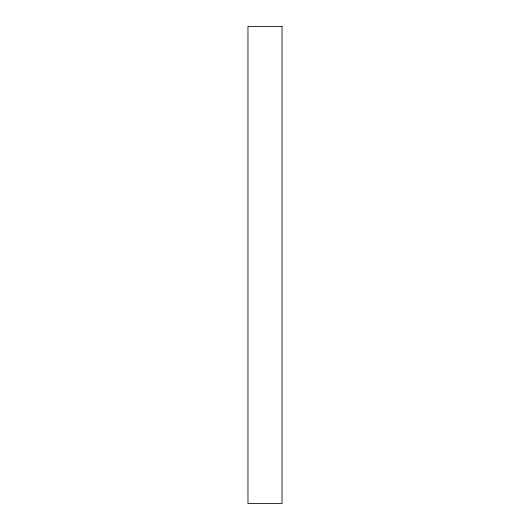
<?xml version="1.0" encoding="UTF-8"?>
<svg xmlns="http://www.w3.org/2000/svg" width="530" height="530" viewBox="0 0 530 530"><rect width="100%" height="100%" fill="white"/><g stroke="black" fill="none" stroke-linecap="round" stroke-linejoin="round"><path stroke-width="0.79" d="M282.033 26.5L247.967 26.5L247.967 503.5L282.033 503.5L282.033 26.5"/></g></svg>
